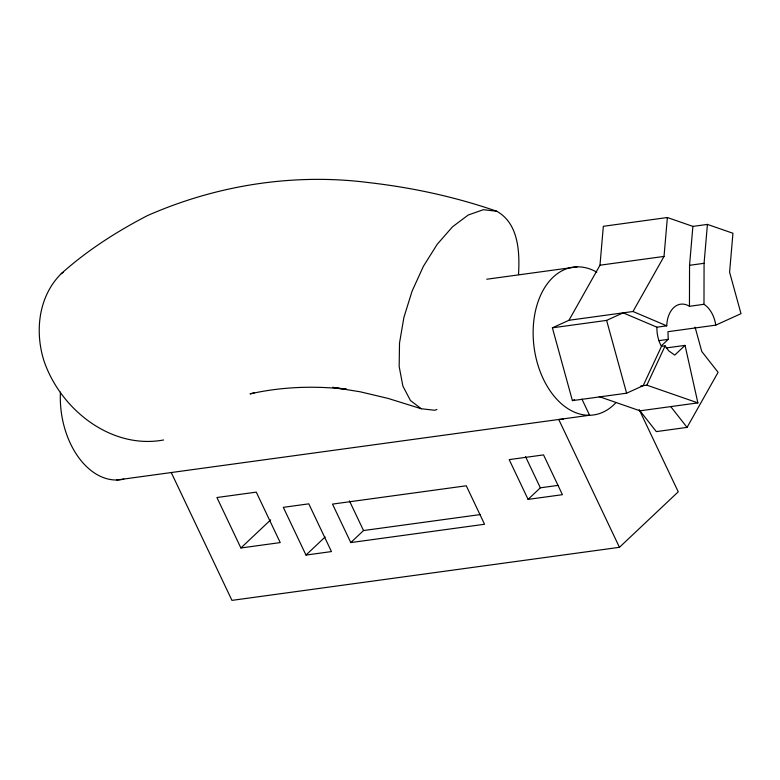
<?xml version="1.0" encoding="UTF-8"?>
<svg xmlns="http://www.w3.org/2000/svg" width="780" height="780" viewBox="0 0 780 780"><rect width="100%" height="100%" fill="white"/><g stroke="black" fill="none" stroke-linecap="round" stroke-linejoin="round"><path stroke-width="1.17" d="M656.926 327.19L666.744 325.845A25.915 17.267 82.2 0 1 689.452 306.296L689.549 265.298L692.893 226.395L667.378 217.522L603.34 226.297L599.986 265.2L568.961 320.278L552.386 327.815L572.403 400.627L626.613 393.198L643.188 385.661L661.479 346.378A25.915 17.267 82.2 0 1 656.926 327.19L623.171 312.848L606.606 320.395L552.386 327.815M707.421 224.406L732.947 233.269L729.592 272.171L741 313.667L715.767 325.143A25.915 17.267 82.2 0 0 703.979 304.307L704.077 263.308L707.421 224.406L692.893 226.395M518.524 274.609C519.802 252.262 518.778 223.509 496.723 211.234C455.364 196.911 412.474 187.6 369.018 182.627C293.836 172.916 216.586 185.143 147.361 215.65C116.63 231.592 87.058 250.487 61.269 273.653C38.708 296.049 34.71 330.496 43.67 359.931C59.738 408.74 110.682 449.767 163.566 439.988M568.961 320.278L632.999 311.503L664.024 256.425L667.378 217.522M661.352 345.842L668.226 339.358L667.953 331.695L715.767 325.143M640.78 385.993L646.844 385.164L665.135 345.872L668.626 350.756L674.739 355.105L685.045 345.374L697.885 402.889L640.009 410.816L599.176 396.63M640.009 410.816L656.321 431.603L687.063 427.391L718.097 372.314L701.785 351.526L695.087 327.171M240.883 547.979L280.225 542.587L256.269 492.131L216.928 497.523L240.883 547.979L270.67 519.86M305.984 555.067L331.451 551.577L308.792 503.841L283.315 507.332L305.984 555.067L325.133 536.981M350.785 542.578L484.555 524.258L466.284 485.784L332.514 504.104L350.785 542.578L363.529 530.546L480.431 514.547M528.079 499.385L562.429 494.686L543.543 454.906L509.194 459.615L528.079 499.385L540.345 487.812L558.109 485.384M171.249 472.534L231.952 600.376L619.447 547.316L678.239 491.819L639.21 409.617M61.269 273.653L63.248 272.317M572.403 400.627L574.606 399.623M436.868 409.51L434.714 410.27L421.288 408.759L388.05 398.404L360.155 391.784L332.67 387.368L341.825 388.567M254.524 392.71L250.019 393.9C281.57 386.753 314.243 385.622 346.34 389.269M486.74 279.23L577.21 266.848M599.986 265.2L664.024 256.425M689.549 265.298L704.077 263.308M689.452 306.296L703.979 304.307M658.768 340.655L668.226 339.358M661.479 346.378L665.135 345.872M666.178 347.958L685.045 345.374M116.766 480.002L589.592 415.252L581.929 399.106M496.723 211.234L483.298 209.713L468.215 215.026L452.498 226.814L437.229 244.276L423.452 266.204L412.094 291.125L403.923 317.333L399.516 343.034L399.165 366.493L402.88 386.09L410.436 400.51L421.288 408.759M344.116 388.859L346.398 389.161M646.844 385.164L697.885 402.889M632.999 311.503L666.744 325.845M670.751 406.604L687.063 427.391M619.447 547.316L558.743 419.474A74.587 49.696 82.2 0 0 563.452 419.055M525.535 456.641L540.345 487.812M349.43 500.867L363.529 530.546M606.606 320.395L626.613 393.198M123.805 479.115A74.587 49.696 82.2 0 1 60.44 392.155M616.063 402.48A74.587 49.696 82.2 0 1 534.329 349.001A74.587 49.696 82.2 0 1 596.768 272.161"/></g></svg>
